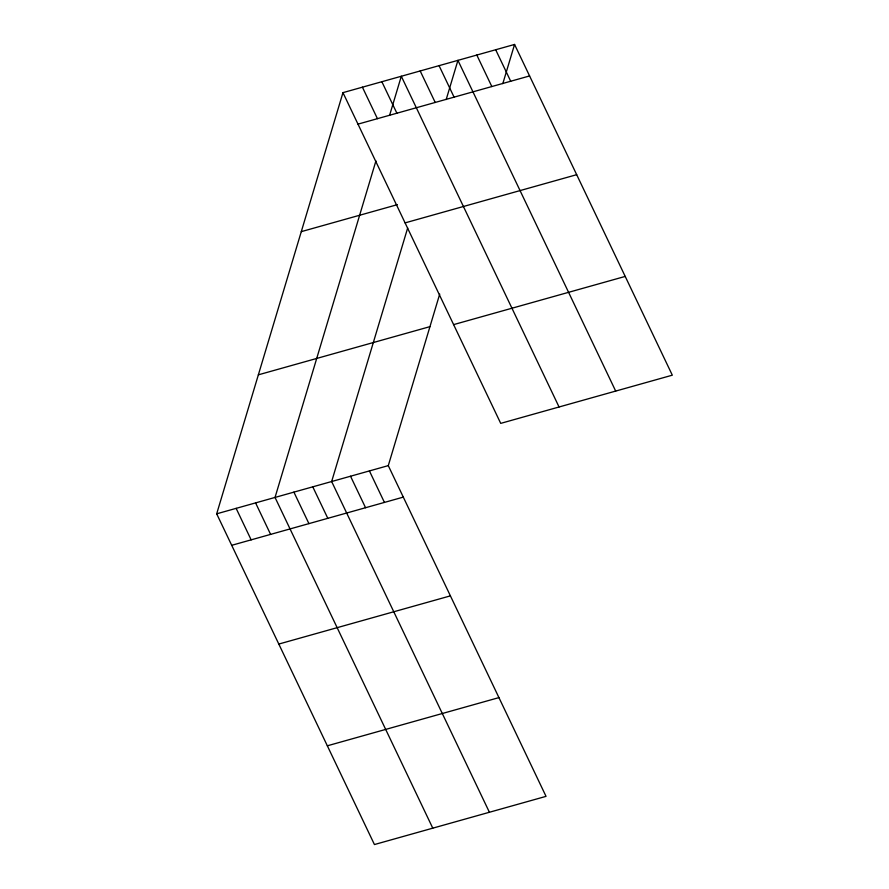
<?xml version="1.0" encoding="UTF-8"?>
<svg xmlns="http://www.w3.org/2000/svg" width="889" height="889" viewBox="0 0 889 889"><rect width="100%" height="100%" fill="white"/><g stroke="black" fill="none" stroke-linecap="round" stroke-linejoin="round"><path stroke-width="1.33" d="M439.711 294.092L388.282 465.625L546.035 796.355L374.436 844.55L216.683 513.82L342.965 92.645L514.564 44.45L672.317 375.18L500.718 423.375L342.965 92.645M375.925 160.92L275.034 497.44L432.776 828.159M389.571 115.426L401.306 76.254L559.059 406.984M407.673 227.984L331.653 481.538L489.406 812.257M446.189 99.524L457.935 60.352L615.688 391.082M502.818 83.622L514.564 44.45M357.989 124.138L529.588 75.943M301.293 231.64L397.394 204.648M405.084 222.883L576.683 174.689M258.355 374.836L429.954 326.641M453.612 324.618L625.211 276.423M216.683 513.82L388.282 465.625M231.707 545.313L403.306 497.118M278.813 644.058L450.401 595.863M327.341 745.804L498.929 697.609M495.684 49.751L510.708 81.243M476.815 55.051L491.828 86.544M439.066 65.653L454.079 97.145M420.186 70.953L435.21 102.446M381.859 81.721L396.883 113.214M362.412 87.189L377.436 118.67M369.413 470.926L384.426 502.418M350.533 476.237L365.557 507.719M312.784 486.839L327.808 518.32M293.903 492.139L308.928 523.632M255.588 502.896L270.6 534.389M236.141 508.364L251.154 539.856"/></g></svg>
